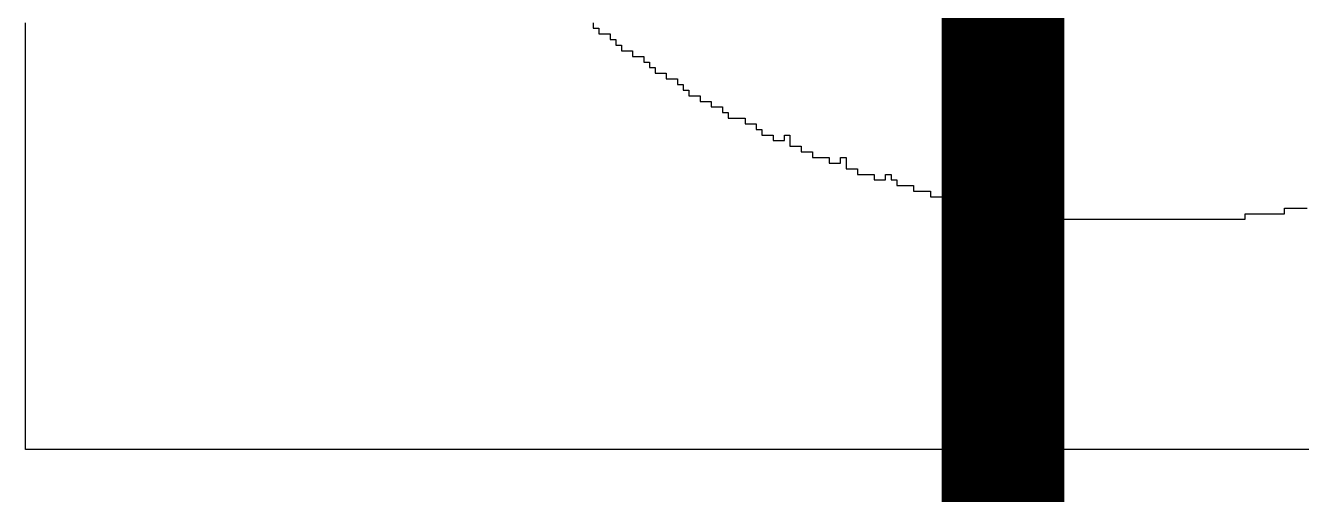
# Model space of a CAD drawing. Header units: millimetres. Extents: x -0.1 to 49.1, y -0.1 to 71.1.
# Drawn here: x 24.02 to 29.21, y 47.99 to 49.9 of the extents above; entities that cross this region are included whole.
import ezdxf

# ---------------------------------------------------------------- set-up
doc = ezdxf.new("R2010")
doc.units = ezdxf.units.MM
doc.layers.add('TopLayer', color=1, linetype='Continuous')
doc.layers.add('TopOverlay', color=2, linetype='Continuous')

msp = doc.modelspace()

# ---------------------------------------------------------------- linework, layer by layer
at = {"layer": 'TopLayer', "const_width": 0.5}
msp.add_lwpolyline([(28, 38.5), (28, 65)], dxfattribs=at)
at = {"layer": 'TopOverlay'}
for p, q in [((24.0202, 49.8856), (24.0202, 49.9085)), ((24.0202, 49.8627), (24.0202, 49.8856)), ((26.3315, 49.9085), (26.3315, 49.8856)), ((26.3315, 49.8856), (26.3544, 49.8856)), ((26.3544, 49.8856), (26.3544, 49.8627)), ((24.0202, 49.8398), (24.0202, 49.8627)), ((24.0202, 49.8169), (24.0202, 49.8398)), ((26.3544, 49.8627), (26.4002, 49.8627)), ((26.4002, 49.8627), (26.4002, 49.8398)), ((26.4002, 49.8398), (26.423, 49.8398)), ((26.423, 49.8398), (26.423, 49.8169)), ((24.0202, 49.794), (24.0202, 49.8169)), ((24.0202, 49.7712), (24.0202, 49.794)), ((24.0202, 49.7483), (24.0202, 49.7712)), ((26.423, 49.8169), (26.4459, 49.8169)), ((26.4459, 49.8169), (26.4459, 49.794)), ((26.4459, 49.794), (26.4917, 49.794)), ((26.4917, 49.794), (26.4917, 49.7712)), ((26.4917, 49.7712), (26.5375, 49.7712)), ((26.5375, 49.7712), (26.5375, 49.7483)), ((24.0202, 49.7254), (24.0202, 49.7483)), ((24.0202, 49.7025), (24.0202, 49.7254)), ((26.5375, 49.7483), (26.5604, 49.7483)), ((26.5604, 49.7483), (26.5604, 49.7254)), ((26.5604, 49.7254), (26.5832, 49.7254)), ((26.5832, 49.7254), (26.5832, 49.7025)), ((24.0202, 49.6796), (24.0202, 49.7025)), ((24.0202, 49.6567), (24.0202, 49.6796)), ((26.5832, 49.7025), (26.629, 49.7025)), ((26.629, 49.7025), (26.629, 49.6796)), ((26.629, 49.6796), (26.6748, 49.6796)), ((26.6748, 49.6796), (26.6748, 49.6567)), ((24.0202, 49.6338), (24.0202, 49.6567)), ((24.0202, 49.611), (24.0202, 49.6338)), ((24.0202, 49.5881), (24.0202, 49.611)), ((26.6748, 49.6567), (26.6977, 49.6567)), ((26.6977, 49.6567), (26.6977, 49.6338)), ((26.6977, 49.6338), (26.7206, 49.6338)), ((26.7206, 49.6338), (26.7206, 49.611)), ((26.7206, 49.611), (26.7663, 49.611)), ((26.7663, 49.611), (26.7663, 49.5881)), ((24.0202, 49.5652), (24.0202, 49.5881)), ((24.0202, 49.5423), (24.0202, 49.5652)), ((26.7663, 49.5881), (26.8121, 49.5881)), ((26.8121, 49.5881), (26.8121, 49.5652)), ((26.8121, 49.5652), (26.8579, 49.5652)), ((26.8579, 49.5652), (26.8579, 49.5423)), ((24.0202, 49.5194), (24.0202, 49.5423)), ((24.0202, 49.4965), (24.0202, 49.5194)), ((26.8579, 49.5423), (26.8807, 49.5423)), ((26.8807, 49.5423), (26.8807, 49.5194)), ((26.8807, 49.5194), (26.9494, 49.5194)), ((26.9494, 49.5194), (26.9494, 49.4965)), ((24.0202, 49.4737), (24.0202, 49.4965)), ((24.0202, 49.4508), (24.0202, 49.4737)), ((26.9494, 49.4965), (26.9952, 49.4965)), ((26.9952, 49.4965), (26.9952, 49.4737)), ((26.9952, 49.4737), (27.0181, 49.4737)), ((27.0181, 49.4737), (27.0181, 49.4508)), ((24.0202, 49.4279), (24.0202, 49.4508)), ((24.0202, 49.405), (24.0202, 49.4279)), ((24.0202, 49.3821), (24.0202, 49.405)), ((27.0181, 49.4508), (27.0638, 49.4508)), ((27.0638, 49.4508), (27.0638, 49.4279)), ((27.0638, 49.4279), (27.1096, 49.4279)), ((27.1096, 49.4279), (27.1096, 49.4508)), ((27.1096, 49.4508), (27.1325, 49.4508)), ((27.1325, 49.4508), (27.1325, 49.4279)), ((27.1325, 49.4279), (27.1325, 49.405)), ((27.1325, 49.405), (27.1782, 49.405)), ((27.1782, 49.405), (27.1782, 49.3821)), ((24.0202, 49.3592), (24.0202, 49.3821)), ((24.0202, 49.3363), (24.0202, 49.3592)), ((27.1782, 49.3821), (27.224, 49.3821)), ((27.224, 49.3821), (27.224, 49.3592)), ((27.224, 49.3592), (27.2927, 49.3592)), ((27.2927, 49.3592), (27.2927, 49.3363)), ((27.3384, 49.3363), (27.3384, 49.3592)), ((27.3384, 49.3592), (27.3613, 49.3592)), ((27.3613, 49.3592), (27.3613, 49.3363)), ((24.0202, 49.3135), (24.0202, 49.3363)), ((24.0202, 49.2906), (24.0202, 49.3135)), ((27.2927, 49.3363), (27.3384, 49.3363)), ((27.3613, 49.3363), (27.3613, 49.3135)), ((27.3613, 49.3135), (27.4071, 49.3135)), ((27.4071, 49.3135), (27.4071, 49.2906)), ((24.0202, 49.2677), (24.0202, 49.2906)), ((24.0202, 49.2448), (24.0202, 49.2677)), ((27.4071, 49.2906), (27.4757, 49.2906)), ((27.4757, 49.2906), (27.4757, 49.2677)), ((27.4757, 49.2677), (27.5215, 49.2677)), ((27.5215, 49.2677), (27.5215, 49.2906)), ((27.5215, 49.2906), (27.5444, 49.2906)), ((27.5444, 49.2906), (27.5444, 49.2677)), ((27.5444, 49.2677), (27.5673, 49.2677)), ((27.5673, 49.2677), (27.5673, 49.2448)), ((24.0202, 49.2219), (24.0202, 49.2448)), ((24.0202, 49.199), (24.0202, 49.2219)), ((24.0202, 49.1762), (24.0202, 49.199)), ((27.5673, 49.2448), (27.6359, 49.2448)), ((27.6359, 49.2448), (27.6359, 49.2219)), ((27.6359, 49.2219), (27.7046, 49.2219)), ((27.7046, 49.2219), (27.7046, 49.199)), ((27.7046, 49.199), (27.7961, 49.199)), ((27.7961, 49.199), (27.7961, 49.1762)), ((24.0202, 49.1533), (24.0202, 49.1762)), ((24.0202, 49.1304), (24.0202, 49.1533)), ((27.7961, 49.1762), (27.9563, 49.1762)), ((27.9563, 49.1762), (27.9563, 49.1533)), ((27.9563, 49.1533), (28.0479, 49.1533)), ((28.0479, 49.1533), (28.0479, 49.1304)), ((29.1463, 49.1304), (29.1463, 49.1533)), ((29.1463, 49.1533), (29.2379, 49.1533)), ((24.0202, 49.1075), (24.0202, 49.1304)), ((24.0202, 49.0846), (24.0202, 49.1075)), ((28.0479, 49.1304), (28.2081, 49.1304)), ((28.2081, 49.1304), (28.2081, 49.1075)), ((28.2081, 49.1075), (28.9861, 49.1075)), ((28.9861, 49.1075), (28.9861, 49.1304)), ((28.9861, 49.1304), (29.1463, 49.1304)), ((24.0202, 49.0617), (24.0202, 49.0846)), ((24.0202, 49.0388), (24.0202, 49.0617)), ((24.0202, 49.016), (24.0202, 49.0388)), ((24.0202, 48.9931), (24.0202, 49.016)), ((24.0202, 48.9702), (24.0202, 48.9931)), ((24.0202, 48.9473), (24.0202, 48.9702)), ((24.0202, 48.9244), (24.0202, 48.9473)), ((24.0202, 48.9015), (24.0202, 48.9244)), ((24.0202, 48.8786), (24.0202, 48.9015)), ((24.0202, 48.8558), (24.0202, 48.8786)), ((24.0202, 48.8329), (24.0202, 48.8558)), ((24.0202, 48.81), (24.0202, 48.8329)), ((24.0202, 48.7871), (24.0202, 48.81)), ((24.0202, 48.7642), (24.0202, 48.7871)), ((24.0202, 48.7413), (24.0202, 48.7642)), ((24.0202, 48.7185), (24.0202, 48.7413)), ((24.0202, 48.6956), (24.0202, 48.7185)), ((24.0202, 48.6727), (24.0202, 48.6956)), ((24.0202, 48.6498), (24.0202, 48.6727)), ((24.0202, 48.6269), (24.0202, 48.6498)), ((24.0202, 48.604), (24.0202, 48.6269)), ((24.0202, 48.5811), (24.0202, 48.604)), ((24.0202, 48.5583), (24.0202, 48.5811)), ((24.0202, 48.5354), (24.0202, 48.5583)), ((24.0202, 48.5125), (24.0202, 48.5354)), ((24.0202, 48.4896), (24.0202, 48.5125)), ((24.0202, 48.4667), (24.0202, 48.4896)), ((24.0202, 48.4438), (24.0202, 48.4667)), ((24.0202, 48.421), (24.0202, 48.4438)), ((24.0202, 48.3981), (24.0202, 48.421)), ((24.0202, 48.3752), (24.0202, 48.3981)), ((24.0202, 48.3523), (24.0202, 48.3752)), ((24.0202, 48.3294), (24.0202, 48.3523)), ((24.0202, 48.3065), (24.0202, 48.3294)), ((24.0202, 48.2836), (24.0202, 48.3065)), ((24.0202, 48.2608), (24.0202, 48.2836)), ((24.0202, 48.2379), (24.0202, 48.2608)), ((24.0202, 48.215), (24.0202, 48.2379)), ((24.0202, 48.1921), (24.0202, 48.215)), ((24.0202, 48.1692), (24.0202, 48.1921)), ((33.174, 48.1692), (24.0202, 48.1692))]:
    msp.add_line(p, q, dxfattribs=at)

doc.saveas('drawing.dxf')
